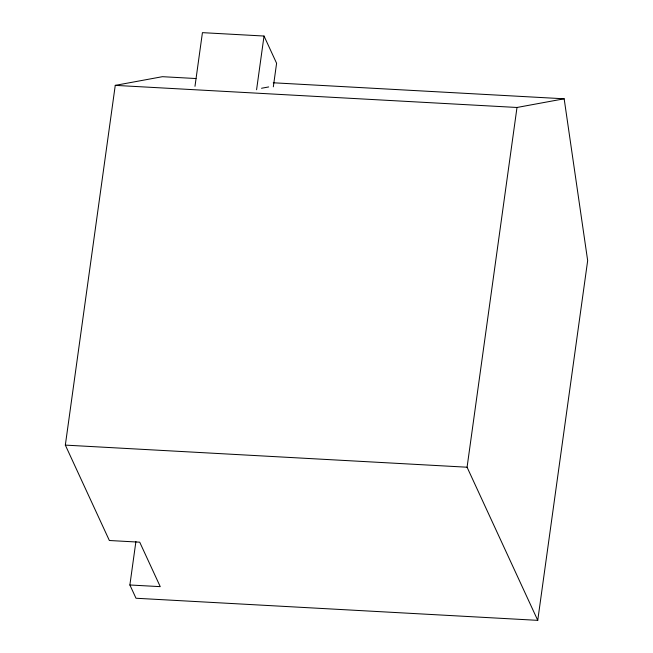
<?xml version="1.0" encoding="UTF-8"?>
<svg xmlns="http://www.w3.org/2000/svg" width="653" height="653" viewBox="0 0 653 653"><rect width="100%" height="100%" fill="white"/><g stroke="black" fill="none" stroke-linecap="round" stroke-linejoin="round"><path stroke-width="0.98" d="M135.906 541.549L129.882 584.982L160.246 586.647L139.718 542.178L109.361 540.504L65.333 445.109L115.254 85.372L162.417 76.687L195.982 78.531M194.978 86.335L202.43 32.65L264.032 36.037L276.594 63.268L273.329 86.816M256.58 89.73L264.032 36.037M537.745 620.35L467.075 467.213L516.996 107.476L564.159 98.791L587.667 260.612L537.745 620.35L136.004 598.246L129.882 584.982M261.526 88.261L268.677 86.939M273.281 82.784L564.159 98.791M115.254 85.372L516.996 107.476M65.333 445.109L467.075 467.213"/></g></svg>
